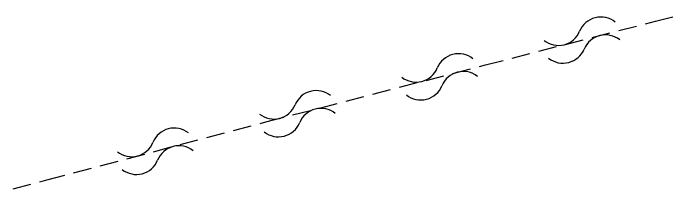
# Model space of a CAD drawing. Header units: millimetres. Extents: x 122999 to 123962, y 124009 to 125000.
# Drawn here: x 123000 to 123017.95, y 124538.58 to 124543.36 of the extents above; entities that cross this region are included whole.
import ezdxf

# ---------------------------------------------------------------- set-up
doc = ezdxf.new("R2010")
doc.units = ezdxf.units.MM
doc.linetypes.add('DASHED', pattern=[0.75, 0.5, -0.25])
doc.layers.get('0').update_dxf_attribs({"linetype": 'CONTINUOUS'})
doc.layers.add('W0501', color=5, linetype='DASHED')

# ---------------------------------------------------------------- blocks, each defined once
blk = doc.blocks.new('t500o')
at = {"color": 0, "linetype": 'Continuous'}
for centre, start, end in [((0.5, -0.125), 36.8699, 143.1301), ((-0.5, 0.625), 216.8699, 323.1301), ((0.5, -0.625), 36.8699, 143.1301), ((-0.5, 0.125), 216.8699, 323.1301)]:
    blk.add_arc(centre, 0.625, start, end, dxfattribs=at)

msp = doc.modelspace()

# ---------------------------------------------------------------- linework, layer by layer
at = {"layer": 'W0501'}
msp.add_lwpolyline([(123000, 124538.578), (123000.92, 124538.82), (123006.88, 124540.4), (123012.85, 124541.95), (123017.48, 124543.14), (123017.952, 124543.258)], dxfattribs=at)

# ---------------------------------------------------------------- block references
for p, rotation in [((123015.479, 124542.626), 14.41414013622033), ((123011.606, 124541.627), 14.55443733254803), ((123007.735, 124540.622), 14.55443733254803), ((123003.867, 124539.601), 14.84761647374435)]:
    msp.add_blockref('t500o', p, dxfattribs=dict(at, rotation=rotation))

doc.saveas('drawing.dxf')
